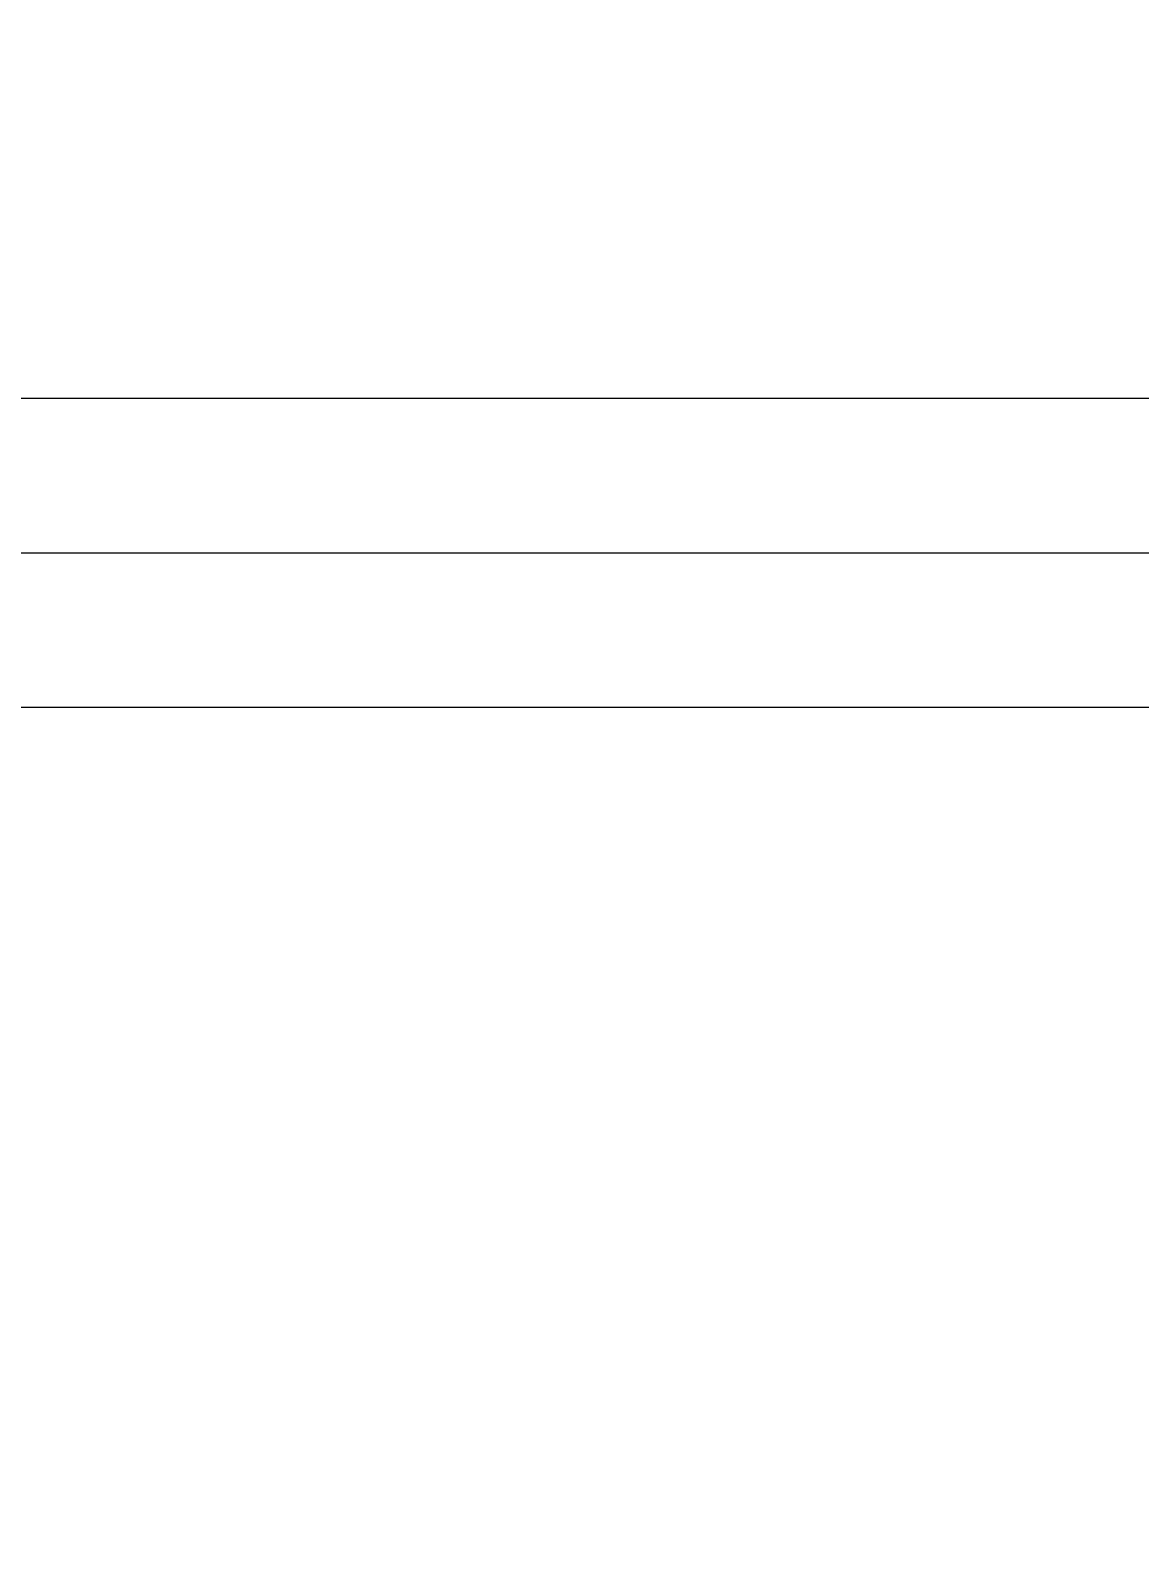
# Model space of a CAD drawing. Header units: millimetres. Extents: x 0 to 1680, y 0 to 594.
# Drawn here: x 491.89 to 497.63, y 426.01 to 433.88 of the extents above; entities that cross this region are included whole.
import ezdxf

# ---------------------------------------------------------------- set-up
doc = ezdxf.new("R2010")
doc.units = ezdxf.units.MM
doc.linetypes.add('K5LT_THIN', pattern=[0])
doc.linetypes.add('K5LT_THIN_INCLUDED_TO_HATCHING', pattern=[0])
doc.layers.add('Системный слой', color=7, linetype='Continuous')
doc.styles.add('KDIMTEXTSTYLE', font='GOST_AU.SHX', dxfattribs={"width": 0.96, "oblique": 15, "height": 5})
doc.dimstyles.new('KDIMSTYLE (0.02)', dxfattribs={"dimtxt": 5, "dimasz": 1, "dimexe": 2, "dimexo": 0, "dimgap": 1, "dimtad": 1, "dimlfac": 50, "dimtxsty": 'KDIMTEXTSTYLE', "dimsah": 1, "dimcen": 0, "dimdle": 1, "dimadec": 0, "dimazin": 0, "dimtfac": 0.667, "dimtmove": 0, "dimatfit": 3, "dimfxl": 0, "dimtvp": 1, "dimtolj": 1, "dimtzin": 0, "dimarcsym": 0})

# ---------------------------------------------------------------- blocks, each defined once
blk = doc.blocks.new('U1680')
at = {"layer": 'Системный слой', "color": 7, "linetype": 'K5LT_THIN_INCLUDED_TO_HATCHING', "lineweight": 13}
for p, q in [((491.518, 431.9773), (512.518, 431.9773)), ((491.518, 431.1773), (512.518, 431.1773)), ((512.518, 430.3773), (491.518, 430.3773))]:
    blk.add_line(p, q, dxfattribs=at)
blk = doc.blocks.new('U1694')
at = {"layer": 'Системный слой', "color": 7, "linetype": 'K5LT_THIN_INCLUDED_TO_HATCHING', "lineweight": 13}
for p, q in [((491.518, 431.9773), (512.518, 431.9773)), ((491.518, 431.1773), (512.518, 431.1773)), ((512.518, 430.3773), (491.518, 430.3773))]:
    blk.add_line(p, q, dxfattribs=at)
blk = doc.blocks.new('KDIMARROW_03')
at = {"layer": 'Системный слой', "color": 0, "linetype": 'K5LT_THIN', "lineweight": 13}
for p, q in [((-0.707, -0.707), (0.707, 0.707)), ((0, 0), (-1, 0)), ((0, 0), (1, 0))]:
    blk.add_line(p, q, dxfattribs=at)

msp = doc.modelspace()

# ---------------------------------------------------------------- block references
at = {"layer": 'Системный слой'}
for name in ['U1680', 'U1694']:
    msp.add_blockref(name, (0, 0), dxfattribs=at)

# ---------------------------------------------------------------- dimensions: what is measured, and where the dimension line sits
at = {"layer": 'Системный слой', "color": 7}
msp.add_linear_dim(base=(471.41796, 408.64647), p1=(639.41796, 430.37733), p2=(471.41796, 431.97733), location=(555.41796, 408.64647), dimstyle='KDIMSTYLE (0.02)', override={"dimexo": 0, "dimpost": '\\H2.5;\\W0.965;\\Q0;<>', "dimblk1": 'KDIMARROW_03', "dimblk2": 'KDIMARROW_03', "dimse1": 0, "dimse2": 0, "dimclrt": 7, "dimtolj": 1}, dxfattribs=at).render()

doc.saveas('drawing.dxf')
